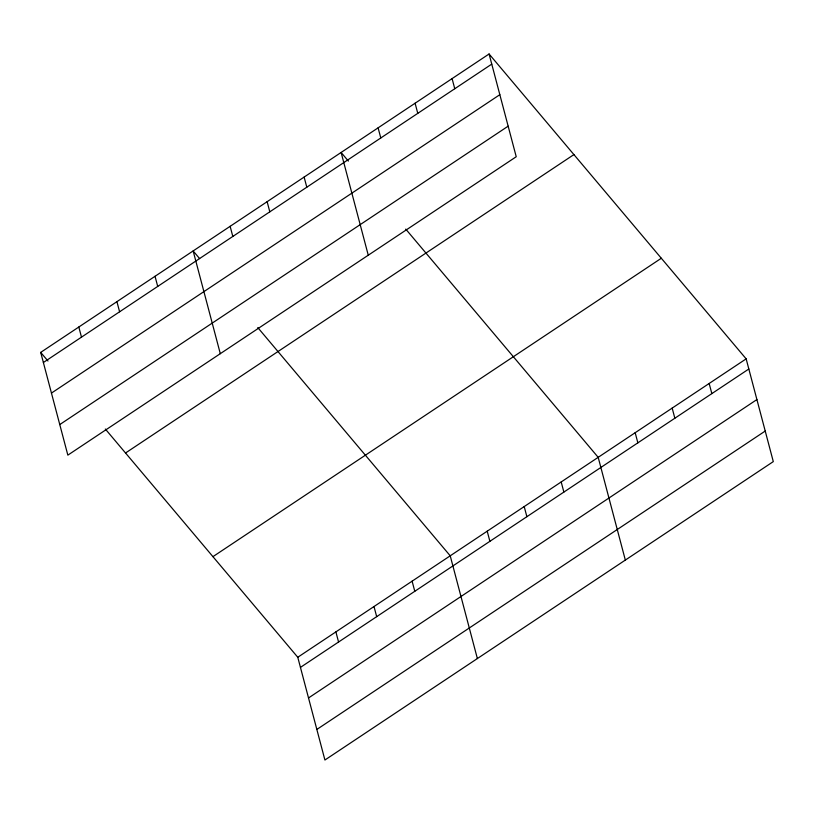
<?xml version="1.0" encoding="UTF-8"?>
<svg xmlns="http://www.w3.org/2000/svg" width="814" height="814" viewBox="0 0 814 814"><rect width="100%" height="100%" fill="white"/><g stroke="black" fill="none" stroke-linecap="round" stroke-linejoin="round"><path stroke-width="1.22" d="M489.082 53.989L516.229 156.736L67.847 455.138L40.7 352.391L489.082 53.989L746.153 358.862L773.3 461.609L324.918 760.011L297.771 657.264L105.332 429.039M43.376 362.515L491.758 64.123M51.455 393.081L499.827 94.689M59.768 424.572L508.15 126.17M125.539 452.991L573.911 154.599M212.942 556.654L661.314 258.252M297.771 657.264L746.153 358.862M300.447 667.388L748.829 368.996M308.526 697.954L756.908 399.562M316.849 729.446L765.221 431.044M348.382 161.08L341.117 152.462L368.264 255.209M405.748 229.11L598.188 457.336L625.335 560.083M199.613 258.598L193.152 250.936L220.299 353.683M257.784 327.584L450.223 555.809L477.37 658.557M40.7 352.391L47.975 361.009M709.157 383.475L711.843 393.61M672.171 408.099L674.847 418.233M635.174 432.712L637.861 442.847M561.192 481.949L563.868 492.083M452.085 78.612L454.761 88.736M524.206 506.573L526.882 516.697M415.099 103.225L417.775 113.36M487.21 531.186L489.886 541.32M378.103 127.839L380.779 137.973M412.108 581.165L414.784 591.3M304.121 177.076L306.797 187.21M267.134 201.699L269.81 211.823M374.002 606.532L376.679 616.666M230.138 226.312L232.814 236.447M335.887 631.898L338.563 642.032M155.036 276.292L157.713 286.426M116.921 301.658L119.597 311.793M78.816 327.024L81.492 337.159"/></g></svg>
